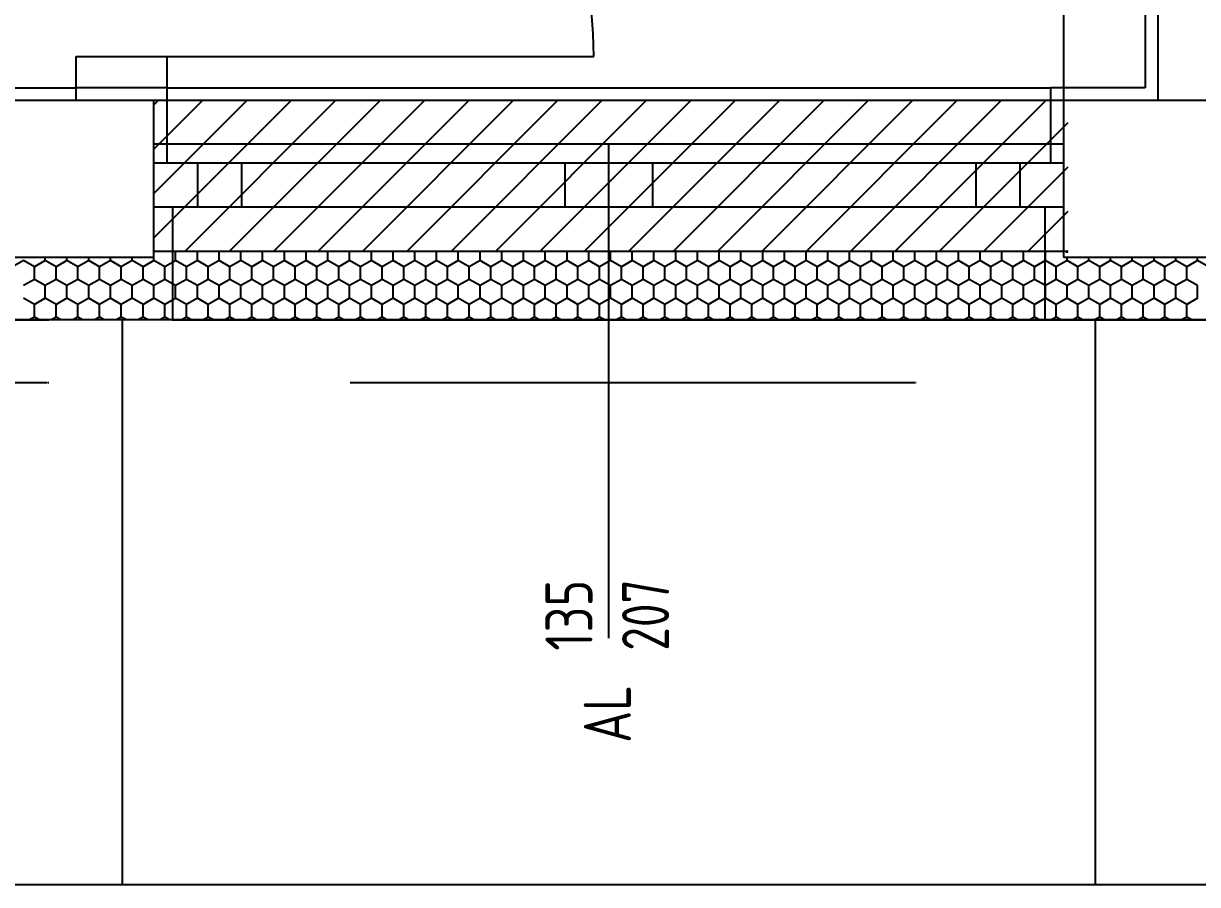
# Model space of a CAD drawing. Extents: x -1029 to 10077, y -1395 to 3524.
# Drawn here: x 774.3 to 961.3, y -100 to 37.3 of the extents above; entities that cross this region are included whole.
import ezdxf
from ezdxf.enums import TextEntityAlignment as Align

# ---------------------------------------------------------------- set-up
doc = ezdxf.new("R2010")
doc.units = 0
doc.header["$LTSCALE"] = 60
doc.header["$MEASUREMENT"] = 0
for name, pattern in [('A01$0$D1_Achse', [2.3, 0, -0.8, 1.5, 0]), ('A01$0$D1_Punkt 1mm', [1, 0, -1]), ('X$0$ACHSE', [0.115, 0, -0.04, 0.075, 0])]:
    doc.linetypes.add(name, pattern=pattern)
doc.layers.get('0').update_dxf_attribs({"linetype": 'CONTINUOUS'})
for name, color, linetype in [('A01$0$D1_01 Bestandswände', 7, 'CONTINUOUS'), ('A01$0$D1_01 Fassadenelemente', 7, 'CONTINUOUS'), ('A01$0$D1_01 Innenwände n. tragend', 7, 'CONTINUOUS'), ('A01$0$D1_09 Schraffuren', 7, 'CONTINUOUS'), ('A01$0$D1_10 Gelände', 7, 'CONTINUOUS')]:
    doc.layers.add(name, color=color, linetype=linetype)
doc.styles.add('SMALL', font='ISO.SHX', dxfattribs={"height": 12.5})

msp = doc.modelspace()

# ---------------------------------------------------------------- linework, layer by layer
at = {"color": 252, "linetype": 'Continuous'}
for p, q in [((940, 115), (940, 25)), ((955, 115), (955, 25)), ((953, 113), (953, 27)), ((782.62, 32), (865.12, 32)), ((782.62, 32), (782.62, 25)), ((797.12, 32), (797.12, 25)), ((614.5, 27), (782.62, 27)), ((797.12, 27), (782.62, 27)), ((953, 27), (937.88, 27)), ((937.88, 27), (937.88, 15)), ((770, 25), (795, 25)), ((795, 25), (795, 0)), ((797.12, 25), (797.12, 15)), ((940, 25), (940, 0)), ((940, 25), (965, 25)), ((940, 18), (795, 18)), ((867.5, 18), (867.5, -60.75)), ((940, 15), (795, 15)), ((802, 15), (802, 8)), ((809, 15), (809, 8)), ((860.5, 15), (860.5, 8)), ((867.5, 15), (867.5, 8)), ((874.5, 15), (874.5, 8)), ((926, 15), (926, 8)), ((933, 15), (933, 8)), ((795, 8), (940, 8)), ((798, 8), (798, -10)), ((937, 8), (937, -10)), ((770, 0), (795, 0)), ((940, 0), (965, 0)), ((1117.5, -10), (-10, -10)), ((790, -10), (790, -100)), ((945, -10), (945, -100)), ((-10, -100), (1087.5, -100))]:
    msp.add_line(p, q, dxfattribs=at)
at = {"color": 252, "linetype": 'X$0$ACHSE'}
msp.add_line((795, 25), (940, 25), dxfattribs=at)
at = {"color": 252, "linetype": 'Continuous'}
msp.add_arc((795.12, 32), 70, 0, 90, dxfattribs=at)
at = {"layer": 'A01$0$D1_01 Bestandswände', "color": 252, "linetype": 'Continuous'}
for p, q in [((770, 25), (795, 25)), ((795, 25), (795, 0)), ((940, 25), (965, 25)), ((940, 25), (940, 0)), ((770, 0), (795, 0)), ((940, 0), (965, 0))]:
    msp.add_line(p, q, dxfattribs=at)
at = {"layer": 'A01$0$D1_01 Bestandswände', "color": 252, "linetype": 'A01$0$D1_Achse'}
msp.add_line((795, 25), (940, 25), dxfattribs=at)
at = {"layer": 'A01$0$D1_01 Bestandswände', "color": 252, "linetype": 'A01$0$D1_Punkt 1mm'}
for p, q in [((790, -10), (790, -100)), ((945, -10), (945, -100))]:
    msp.add_line(p, q, dxfattribs=at)
at = {"layer": 'A01$0$D1_01 Fassadenelemente', "color": 252, "linetype": 'Continuous'}
for p, q in [((797.12, 27), (937.88, 27)), ((795, 25), (940, 25)), ((940, 18), (795, 18)), ((940, 15), (795, 15)), ((802, 15), (802, 8)), ((809, 15), (809, 8)), ((860.5, 15), (860.5, 8)), ((867.5, 15), (867.5, 8)), ((874.5, 15), (874.5, 8)), ((926, 15), (926, 8)), ((933, 15), (933, 8)), ((795, 8), (940, 8)), ((795, 0.97), (940.74, 0.97)), ((798, 0.97), (798, -10)), ((798, -10), (640, -10)), ((798, -10), (1097, -10))]:
    msp.add_line(p, q, dxfattribs=at)
at = {"layer": 'A01$0$D1_01 Innenwände n. tragend', "color": 252, "linetype": 'Continuous'}
for p, q in [((782.62, 32), (782.62, 25)), ((782.62, 32), (865.12, 32)), ((797.12, 32), (797.12, 25)), ((614.5, 27), (782.62, 27)), ((797.12, 27), (782.62, 27)), ((937.88, 27), (937.88, 15)), ((953, 27), (937.88, 27)), ((797.12, 25), (797.12, 15))]:
    msp.add_line(p, q, dxfattribs=at)
at = {"layer": 'A01$0$D1_09 Schraffuren', "color": 252}
for p, q in [((795, 24.23), (795.77, 25)), ((795, 17.16), (802.84, 25)), ((795, 10.08), (809.92, 25)), ((795, 3.01), (816.99, 25)), ((800.02, 0.97), (824.06, 25)), ((807.09, 0.97), (831.13, 25)), ((814.17, 0.97), (838.2, 25)), ((821.24, 0.97), (845.27, 25)), ((828.31, 0.97), (852.34, 25)), ((835.38, 0.97), (859.41, 25)), ((842.45, 0.97), (866.48, 25)), ((849.52, 0.97), (873.55, 25)), ((856.59, 0.97), (880.63, 25)), ((863.66, 0.97), (887.7, 25)), ((870.73, 0.97), (894.77, 25)), ((877.81, 0.97), (901.84, 25)), ((884.88, 0.97), (908.91, 25)), ((891.95, 0.97), (915.98, 25)), ((899.02, 0.97), (923.05, 25)), ((906.09, 0.97), (930.12, 25)), ((913.16, 0.97), (937.19, 25)), ((920.23, 0.97), (940.74, 21.48)), ((927.3, 0.97), (940.74, 14.41)), ((934.37, 0.97), (940.74, 7.33)), ((777.73, -0.54), (777.73, 0)), ((781.19, -0.54), (781.19, 0)), ((784.66, -0.54), (784.66, 0)), ((788.12, -0.54), (788.12, 0)), ((791.59, -0.54), (791.59, 0)), ((795.05, -0.54), (795.05, 0.97)), ((798.51, -0.54), (798.51, 0.97)), ((801.98, -0.54), (801.98, 0.97)), ((805.44, -0.54), (805.44, 0.97)), ((808.91, -0.54), (808.91, 0.97)), ((812.37, -0.54), (812.37, 0.97)), ((815.84, -0.54), (815.84, 0.97)), ((819.3, -0.54), (819.3, 0.97)), ((822.76, -0.54), (822.76, 0.97)), ((826.23, -0.54), (826.23, 0.97)), ((829.69, -0.54), (829.69, 0.97)), ((833.16, -0.54), (833.16, 0.97)), ((836.62, -0.54), (836.62, 0.97)), ((840.08, -0.54), (840.08, 0.97)), ((843.55, -0.54), (843.55, 0.97)), ((847.01, -0.54), (847.01, 0.97)), ((850.48, -0.54), (850.48, 0.97)), ((853.94, -0.54), (853.94, 0.97)), ((857.4, -0.54), (857.4, 0.97)), ((860.87, -0.54), (860.87, 0.97)), ((864.33, -0.54), (864.33, 0.97)), ((867.8, -0.54), (867.8, 0.97)), ((871.26, -0.54), (871.26, 0.97)), ((874.72, -0.54), (874.72, 0.97)), ((878.19, -0.54), (878.19, 0.97)), ((881.65, -0.54), (881.65, 0.97)), ((885.12, -0.54), (885.12, 0.97)), ((888.58, -0.54), (888.58, 0.97)), ((892.05, -0.54), (892.05, 0.97)), ((895.51, -0.54), (895.51, 0.97)), ((898.97, -0.54), (898.97, 0.97)), ((902.44, -0.54), (902.44, 0.97)), ((905.9, -0.54), (905.9, 0.97)), ((909.37, -0.54), (909.37, 0.97)), ((912.83, -0.54), (912.83, 0.97)), ((916.29, -0.54), (916.29, 0.97)), ((919.76, -0.54), (919.76, 0.97)), ((923.22, -0.54), (923.22, 0.97)), ((926.69, -0.54), (926.69, 0.97)), ((930.15, -0.54), (930.15, 0.97)), ((933.61, -0.54), (933.61, 0.97)), ((937.08, -0.54), (937.08, 0.97)), ((940.54, 0.71), (940.54, 0.97)), ((940.54, -0.54), (940.54, 0)), ((944.01, -0.54), (944.01, 0)), ((947.47, -0.54), (947.47, 0)), ((950.94, -0.54), (950.94, 0)), ((954.4, -0.54), (954.4, 0)), ((957.86, -0.54), (957.86, 0)), ((961.33, -0.54), (961.33, 0)), ((774.27, -0.54), (772.53, -1.54)), ((776, -1.54), (774.27, -0.54)), ((777.73, -0.54), (776, -1.54)), ((776, -3.54), (776, -1.54)), ((779.46, -1.54), (777.73, -0.54)), ((781.19, -0.54), (779.46, -1.54)), ((779.46, -3.54), (779.46, -1.54)), ((782.93, -1.54), (781.19, -0.54)), ((784.66, -0.54), (782.93, -1.54)), ((782.93, -3.54), (782.93, -1.54)), ((786.39, -1.54), (784.66, -0.54)), ((788.12, -0.54), (786.39, -1.54)), ((786.39, -3.54), (786.39, -1.54)), ((789.85, -1.54), (788.12, -0.54)), ((791.59, -0.54), (789.85, -1.54)), ((789.85, -3.54), (789.85, -1.54)), ((793.32, -1.54), (791.59, -0.54)), ((795.05, -0.54), (793.32, -1.54)), ((793.32, -3.54), (793.32, -1.54)), ((796.78, -1.54), (795.05, -0.54)), ((798, -0.83), (796.78, -1.54)), ((796.78, -3.54), (796.78, -1.54)), ((798.51, -0.54), (798, -0.83)), ((800.25, -1.54), (798.51, -0.54)), ((801.98, -0.54), (800.25, -1.54)), ((800.25, -3.54), (800.25, -1.54)), ((803.71, -1.54), (801.98, -0.54)), ((805.44, -0.54), (803.71, -1.54)), ((803.71, -3.54), (803.71, -1.54)), ((807.17, -1.54), (805.44, -0.54)), ((808.91, -0.54), (807.17, -1.54)), ((807.17, -3.54), (807.17, -1.54)), ((810.64, -1.54), (808.91, -0.54)), ((812.37, -0.54), (810.64, -1.54)), ((810.64, -3.54), (810.64, -1.54)), ((814.1, -1.54), (812.37, -0.54)), ((815.84, -0.54), (814.1, -1.54)), ((814.1, -3.54), (814.1, -1.54)), ((817.57, -1.54), (815.84, -0.54)), ((819.3, -0.54), (817.57, -1.54)), ((817.57, -3.54), (817.57, -1.54)), ((821.03, -1.54), (819.3, -0.54)), ((822.76, -0.54), (821.03, -1.54)), ((821.03, -3.54), (821.03, -1.54)), ((824.5, -1.54), (822.76, -0.54)), ((826.23, -0.54), (824.5, -1.54)), ((824.5, -3.54), (824.5, -1.54)), ((827.96, -1.54), (826.23, -0.54)), ((829.69, -0.54), (827.96, -1.54)), ((827.96, -3.54), (827.96, -1.54)), ((831.42, -1.54), (829.69, -0.54)), ((833.16, -0.54), (831.42, -1.54)), ((831.42, -3.54), (831.42, -1.54)), ((834.89, -1.54), (833.16, -0.54)), ((836.62, -0.54), (834.89, -1.54)), ((834.89, -3.54), (834.89, -1.54)), ((838.35, -1.54), (836.62, -0.54)), ((840.08, -0.54), (838.35, -1.54)), ((838.35, -3.54), (838.35, -1.54)), ((841.82, -1.54), (840.08, -0.54)), ((843.55, -0.54), (841.82, -1.54)), ((841.82, -3.54), (841.82, -1.54)), ((845.28, -1.54), (843.55, -0.54)), ((847.01, -0.54), (845.28, -1.54)), ((845.28, -3.54), (845.28, -1.54)), ((848.74, -1.54), (847.01, -0.54)), ((850.48, -0.54), (848.74, -1.54)), ((848.74, -3.54), (848.74, -1.54)), ((852.21, -1.54), (850.48, -0.54)), ((853.94, -0.54), (852.21, -1.54)), ((852.21, -3.54), (852.21, -1.54)), ((855.67, -1.54), (853.94, -0.54)), ((857.4, -0.54), (855.67, -1.54)), ((855.67, -3.54), (855.67, -1.54)), ((859.14, -1.54), (857.4, -0.54)), ((860.87, -0.54), (859.14, -1.54)), ((859.14, -3.54), (859.14, -1.54)), ((862.6, -1.54), (860.87, -0.54)), ((864.33, -0.54), (862.6, -1.54)), ((862.6, -3.54), (862.6, -1.54)), ((866.06, -1.54), (864.33, -0.54)), ((867.8, -0.54), (866.06, -1.54)), ((866.06, -3.54), (866.06, -1.54)), ((869.53, -1.54), (867.8, -0.54)), ((871.26, -0.54), (869.53, -1.54)), ((869.53, -3.54), (869.53, -1.54)), ((872.99, -1.54), (871.26, -0.54)), ((874.72, -0.54), (872.99, -1.54)), ((872.99, -3.54), (872.99, -1.54)), ((876.46, -1.54), (874.72, -0.54)), ((878.19, -0.54), (876.46, -1.54)), ((876.46, -3.54), (876.46, -1.54)), ((879.92, -1.54), (878.19, -0.54)), ((881.65, -0.54), (879.92, -1.54)), ((879.92, -3.54), (879.92, -1.54)), ((883.39, -1.54), (881.65, -0.54)), ((885.12, -0.54), (883.39, -1.54)), ((883.39, -3.54), (883.39, -1.54)), ((886.85, -1.54), (885.12, -0.54)), ((888.58, -0.54), (886.85, -1.54)), ((886.85, -3.54), (886.85, -1.54)), ((890.31, -1.54), (888.58, -0.54)), ((892.05, -0.54), (890.31, -1.54)), ((890.31, -3.54), (890.31, -1.54)), ((893.78, -1.54), (892.05, -0.54)), ((895.51, -0.54), (893.78, -1.54)), ((893.78, -3.54), (893.78, -1.54)), ((897.24, -1.54), (895.51, -0.54)), ((898.97, -0.54), (897.24, -1.54)), ((897.24, -3.54), (897.24, -1.54)), ((900.71, -1.54), (898.97, -0.54)), ((902.44, -0.54), (900.71, -1.54)), ((900.71, -3.54), (900.71, -1.54)), ((904.17, -1.54), (902.44, -0.54)), ((905.9, -0.54), (904.17, -1.54)), ((904.17, -3.54), (904.17, -1.54)), ((907.63, -1.54), (905.9, -0.54)), ((909.37, -0.54), (907.63, -1.54)), ((907.63, -3.54), (907.63, -1.54)), ((911.1, -1.54), (909.37, -0.54)), ((912.83, -0.54), (911.1, -1.54)), ((911.1, -3.54), (911.1, -1.54)), ((914.56, -1.54), (912.83, -0.54)), ((916.29, -0.54), (914.56, -1.54)), ((914.56, -3.54), (914.56, -1.54)), ((918.03, -1.54), (916.29, -0.54)), ((919.76, -0.54), (918.03, -1.54)), ((918.03, -3.54), (918.03, -1.54)), ((921.49, -1.54), (919.76, -0.54)), ((923.22, -0.54), (921.49, -1.54)), ((921.49, -3.54), (921.49, -1.54)), ((924.95, -1.54), (923.22, -0.54)), ((926.69, -0.54), (924.95, -1.54)), ((924.95, -3.54), (924.95, -1.54)), ((928.42, -1.54), (926.69, -0.54)), ((930.15, -0.54), (928.42, -1.54)), ((928.42, -3.54), (928.42, -1.54)), ((931.88, -1.54), (930.15, -0.54)), ((933.61, -0.54), (931.88, -1.54)), ((931.88, -3.54), (931.88, -1.54)), ((935.35, -1.54), (933.61, -0.54)), ((937, -0.58), (935.35, -1.54)), ((935.35, -3.54), (935.35, -1.54)), ((937.08, -0.54), (937, -0.58)), ((938.81, -1.54), (937.08, -0.54)), ((940.54, -0.54), (938.81, -1.54)), ((938.81, -3.54), (938.81, -1.54)), ((942.27, -1.54), (940.54, -0.54)), ((944.01, -0.54), (942.27, -1.54)), ((942.27, -3.54), (942.27, -1.54)), ((945.74, -1.54), (944.01, -0.54)), ((947.47, -0.54), (945.74, -1.54)), ((945.74, -3.54), (945.74, -1.54)), ((949.2, -1.54), (947.47, -0.54)), ((950.94, -0.54), (949.2, -1.54)), ((949.2, -3.54), (949.2, -1.54)), ((952.67, -1.54), (950.94, -0.54)), ((954.4, -0.54), (952.67, -1.54)), ((952.67, -3.54), (952.67, -1.54)), ((956.13, -1.54), (954.4, -0.54)), ((957.86, -0.54), (956.13, -1.54)), ((956.13, -3.54), (956.13, -1.54)), ((959.6, -1.54), (957.86, -0.54)), ((961.33, -0.54), (959.6, -1.54)), ((959.6, -3.54), (959.6, -1.54)), ((963.06, -1.54), (961.33, -0.54)), ((776, -3.54), (774.27, -4.54)), ((777.73, -4.54), (776, -3.54)), ((779.46, -3.54), (777.73, -4.54)), ((781.19, -4.54), (779.46, -3.54)), ((782.93, -3.54), (781.19, -4.54)), ((784.66, -4.54), (782.93, -3.54)), ((786.39, -3.54), (784.66, -4.54)), ((788.12, -4.54), (786.39, -3.54)), ((789.85, -3.54), (788.12, -4.54)), ((791.59, -4.54), (789.85, -3.54)), ((793.32, -3.54), (791.59, -4.54)), ((795.05, -4.54), (793.32, -3.54)), ((796.78, -3.54), (795.05, -4.54)), ((798, -4.24), (796.78, -3.54)), ((800.25, -3.54), (798.51, -4.54)), ((801.98, -4.54), (800.25, -3.54)), ((803.71, -3.54), (801.98, -4.54)), ((805.44, -4.54), (803.71, -3.54)), ((807.17, -3.54), (805.44, -4.54)), ((808.91, -4.54), (807.17, -3.54)), ((810.64, -3.54), (808.91, -4.54)), ((812.37, -4.54), (810.64, -3.54)), ((814.1, -3.54), (812.37, -4.54)), ((815.84, -4.54), (814.1, -3.54)), ((817.57, -3.54), (815.84, -4.54)), ((819.3, -4.54), (817.57, -3.54)), ((821.03, -3.54), (819.3, -4.54)), ((822.76, -4.54), (821.03, -3.54)), ((824.5, -3.54), (822.76, -4.54)), ((826.23, -4.54), (824.5, -3.54)), ((827.96, -3.54), (826.23, -4.54)), ((829.69, -4.54), (827.96, -3.54)), ((831.42, -3.54), (829.69, -4.54)), ((833.16, -4.54), (831.42, -3.54)), ((834.89, -3.54), (833.16, -4.54)), ((836.62, -4.54), (834.89, -3.54)), ((838.35, -3.54), (836.62, -4.54)), ((840.08, -4.54), (838.35, -3.54)), ((841.82, -3.54), (840.08, -4.54)), ((843.55, -4.54), (841.82, -3.54)), ((845.28, -3.54), (843.55, -4.54)), ((847.01, -4.54), (845.28, -3.54)), ((848.74, -3.54), (847.01, -4.54)), ((850.48, -4.54), (848.74, -3.54)), ((852.21, -3.54), (850.48, -4.54)), ((853.94, -4.54), (852.21, -3.54)), ((855.67, -3.54), (853.94, -4.54)), ((857.4, -4.54), (855.67, -3.54)), ((859.14, -3.54), (857.4, -4.54)), ((860.87, -4.54), (859.14, -3.54)), ((862.6, -3.54), (860.87, -4.54)), ((864.33, -4.54), (862.6, -3.54)), ((866.06, -3.54), (864.33, -4.54)), ((867.8, -4.54), (866.06, -3.54)), ((869.53, -3.54), (867.8, -4.54)), ((871.26, -4.54), (869.53, -3.54)), ((872.99, -3.54), (871.26, -4.54)), ((874.72, -4.54), (872.99, -3.54)), ((876.46, -3.54), (874.72, -4.54)), ((878.19, -4.54), (876.46, -3.54)), ((879.92, -3.54), (878.19, -4.54)), ((881.65, -4.54), (879.92, -3.54)), ((883.39, -3.54), (881.65, -4.54)), ((885.12, -4.54), (883.39, -3.54)), ((886.85, -3.54), (885.12, -4.54)), ((888.58, -4.54), (886.85, -3.54)), ((890.31, -3.54), (888.58, -4.54)), ((892.05, -4.54), (890.31, -3.54)), ((893.78, -3.54), (892.05, -4.54)), ((895.51, -4.54), (893.78, -3.54)), ((897.24, -3.54), (895.51, -4.54)), ((898.97, -4.54), (897.24, -3.54)), ((900.71, -3.54), (898.97, -4.54)), ((902.44, -4.54), (900.71, -3.54)), ((904.17, -3.54), (902.44, -4.54)), ((905.9, -4.54), (904.17, -3.54)), ((907.63, -3.54), (905.9, -4.54)), ((909.37, -4.54), (907.63, -3.54)), ((911.1, -3.54), (909.37, -4.54)), ((912.83, -4.54), (911.1, -3.54)), ((914.56, -3.54), (912.83, -4.54)), ((916.29, -4.54), (914.56, -3.54)), ((918.03, -3.54), (916.29, -4.54)), ((919.76, -4.54), (918.03, -3.54)), ((921.49, -3.54), (919.76, -4.54)), ((923.22, -4.54), (921.49, -3.54)), ((924.95, -3.54), (923.22, -4.54)), ((926.69, -4.54), (924.95, -3.54)), ((928.42, -3.54), (926.69, -4.54)), ((930.15, -4.54), (928.42, -3.54)), ((931.88, -3.54), (930.15, -4.54)), ((933.61, -4.54), (931.88, -3.54)), ((935.35, -3.54), (933.61, -4.54)), ((937, -4.49), (935.35, -3.54)), ((938.81, -3.54), (937.08, -4.54)), ((940.54, -4.54), (938.81, -3.54)), ((942.27, -3.54), (940.54, -4.54)), ((944.01, -4.54), (942.27, -3.54)), ((945.74, -3.54), (944.01, -4.54)), ((947.47, -4.54), (945.74, -3.54)), ((949.2, -3.54), (947.47, -4.54)), ((950.94, -4.54), (949.2, -3.54)), ((952.67, -3.54), (950.94, -4.54)), ((954.4, -4.54), (952.67, -3.54)), ((956.13, -3.54), (954.4, -4.54)), ((957.86, -4.54), (956.13, -3.54)), ((959.6, -3.54), (957.86, -4.54)), ((961.33, -4.54), (959.6, -3.54)), ((777.73, -6.54), (777.73, -4.54)), ((781.19, -6.54), (781.19, -4.54)), ((784.66, -6.54), (784.66, -4.54)), ((788.12, -6.54), (788.12, -4.54)), ((791.59, -6.54), (791.59, -4.54)), ((795.05, -6.54), (795.05, -4.54)), ((798.51, -4.54), (798, -4.24)), ((798.51, -6.54), (798.51, -4.54)), ((801.98, -6.54), (801.98, -4.54)), ((805.44, -6.54), (805.44, -4.54)), ((808.91, -6.54), (808.91, -4.54)), ((812.37, -6.54), (812.37, -4.54)), ((815.84, -6.54), (815.84, -4.54)), ((819.3, -6.54), (819.3, -4.54)), ((822.76, -6.54), (822.76, -4.54)), ((826.23, -6.54), (826.23, -4.54)), ((829.69, -6.54), (829.69, -4.54)), ((833.16, -6.54), (833.16, -4.54)), ((836.62, -6.54), (836.62, -4.54)), ((840.08, -6.54), (840.08, -4.54)), ((843.55, -6.54), (843.55, -4.54)), ((847.01, -6.54), (847.01, -4.54)), ((850.48, -6.54), (850.48, -4.54)), ((853.94, -6.54), (853.94, -4.54)), ((857.4, -6.54), (857.4, -4.54)), ((860.87, -6.54), (860.87, -4.54)), ((864.33, -6.54), (864.33, -4.54)), ((867.8, -6.54), (867.8, -4.54)), ((871.26, -6.54), (871.26, -4.54)), ((874.72, -6.54), (874.72, -4.54)), ((878.19, -6.54), (878.19, -4.54)), ((881.65, -6.54), (881.65, -4.54)), ((885.12, -6.54), (885.12, -4.54)), ((888.58, -6.54), (888.58, -4.54)), ((892.05, -6.54), (892.05, -4.54)), ((895.51, -6.54), (895.51, -4.54)), ((898.97, -6.54), (898.97, -4.54)), ((902.44, -6.54), (902.44, -4.54)), ((905.9, -6.54), (905.9, -4.54)), ((909.37, -6.54), (909.37, -4.54)), ((912.83, -6.54), (912.83, -4.54)), ((916.29, -6.54), (916.29, -4.54)), ((919.76, -6.54), (919.76, -4.54)), ((923.22, -6.54), (923.22, -4.54)), ((926.69, -6.54), (926.69, -4.54)), ((930.15, -6.54), (930.15, -4.54)), ((933.61, -6.54), (933.61, -4.54)), ((937.08, -4.54), (937, -4.49)), ((937.08, -6.54), (937.08, -4.54)), ((940.54, -6.54), (940.54, -4.54)), ((944.01, -6.54), (944.01, -4.54)), ((947.47, -6.54), (947.47, -4.54)), ((950.94, -6.54), (950.94, -4.54)), ((954.4, -6.54), (954.4, -4.54)), ((957.86, -6.54), (957.86, -4.54)), ((961.33, -6.54), (961.33, -4.54)), ((776, -7.54), (774.27, -6.54)), ((777.73, -6.54), (776, -7.54)), ((779.46, -7.54), (777.73, -6.54)), ((781.19, -6.54), (779.46, -7.54)), ((782.93, -7.54), (781.19, -6.54)), ((784.66, -6.54), (782.93, -7.54)), ((786.39, -7.54), (784.66, -6.54)), ((788.12, -6.54), (786.39, -7.54)), ((789.85, -7.54), (788.12, -6.54)), ((791.59, -6.54), (789.85, -7.54)), ((793.32, -7.54), (791.59, -6.54)), ((795.05, -6.54), (793.32, -7.54)), ((796.78, -7.54), (795.05, -6.54)), ((798, -6.83), (796.78, -7.54)), ((798.51, -6.54), (798, -6.83)), ((800.25, -7.54), (798.51, -6.54)), ((801.98, -6.54), (800.25, -7.54)), ((803.71, -7.54), (801.98, -6.54)), ((805.44, -6.54), (803.71, -7.54)), ((807.17, -7.54), (805.44, -6.54)), ((808.91, -6.54), (807.17, -7.54)), ((810.64, -7.54), (808.91, -6.54)), ((812.37, -6.54), (810.64, -7.54)), ((814.1, -7.54), (812.37, -6.54)), ((815.84, -6.54), (814.1, -7.54)), ((817.57, -7.54), (815.84, -6.54)), ((819.3, -6.54), (817.57, -7.54)), ((821.03, -7.54), (819.3, -6.54)), ((822.76, -6.54), (821.03, -7.54)), ((824.5, -7.54), (822.76, -6.54)), ((826.23, -6.54), (824.5, -7.54)), ((827.96, -7.54), (826.23, -6.54)), ((829.69, -6.54), (827.96, -7.54)), ((831.42, -7.54), (829.69, -6.54)), ((833.16, -6.54), (831.42, -7.54)), ((834.89, -7.54), (833.16, -6.54)), ((836.62, -6.54), (834.89, -7.54)), ((838.35, -7.54), (836.62, -6.54)), ((840.08, -6.54), (838.35, -7.54)), ((841.82, -7.54), (840.08, -6.54)), ((843.55, -6.54), (841.82, -7.54)), ((845.28, -7.54), (843.55, -6.54)), ((847.01, -6.54), (845.28, -7.54)), ((848.74, -7.54), (847.01, -6.54)), ((850.48, -6.54), (848.74, -7.54)), ((852.21, -7.54), (850.48, -6.54)), ((853.94, -6.54), (852.21, -7.54)), ((855.67, -7.54), (853.94, -6.54)), ((857.4, -6.54), (855.67, -7.54)), ((859.14, -7.54), (857.4, -6.54)), ((860.87, -6.54), (859.14, -7.54)), ((862.6, -7.54), (860.87, -6.54)), ((864.33, -6.54), (862.6, -7.54)), ((866.06, -7.54), (864.33, -6.54)), ((867.8, -6.54), (866.06, -7.54)), ((869.53, -7.54), (867.8, -6.54)), ((871.26, -6.54), (869.53, -7.54)), ((872.99, -7.54), (871.26, -6.54)), ((874.72, -6.54), (872.99, -7.54)), ((876.46, -7.54), (874.72, -6.54)), ((878.19, -6.54), (876.46, -7.54)), ((879.92, -7.54), (878.19, -6.54)), ((881.65, -6.54), (879.92, -7.54)), ((883.39, -7.54), (881.65, -6.54)), ((885.12, -6.54), (883.39, -7.54)), ((886.85, -7.54), (885.12, -6.54)), ((888.58, -6.54), (886.85, -7.54)), ((890.31, -7.54), (888.58, -6.54)), ((892.05, -6.54), (890.31, -7.54)), ((893.78, -7.54), (892.05, -6.54)), ((895.51, -6.54), (893.78, -7.54)), ((897.24, -7.54), (895.51, -6.54)), ((898.97, -6.54), (897.24, -7.54)), ((900.71, -7.54), (898.97, -6.54)), ((902.44, -6.54), (900.71, -7.54)), ((904.17, -7.54), (902.44, -6.54)), ((905.9, -6.54), (904.17, -7.54)), ((907.63, -7.54), (905.9, -6.54)), ((909.37, -6.54), (907.63, -7.54)), ((911.1, -7.54), (909.37, -6.54)), ((912.83, -6.54), (911.1, -7.54)), ((914.56, -7.54), (912.83, -6.54)), ((916.29, -6.54), (914.56, -7.54)), ((918.03, -7.54), (916.29, -6.54)), ((919.76, -6.54), (918.03, -7.54)), ((921.49, -7.54), (919.76, -6.54)), ((923.22, -6.54), (921.49, -7.54)), ((924.95, -7.54), (923.22, -6.54)), ((926.69, -6.54), (924.95, -7.54)), ((928.42, -7.54), (926.69, -6.54)), ((930.15, -6.54), (928.42, -7.54)), ((931.88, -7.54), (930.15, -6.54)), ((933.61, -6.54), (931.88, -7.54)), ((935.35, -7.54), (933.61, -6.54)), ((937, -6.58), (935.35, -7.54)), ((937.08, -6.54), (937, -6.58)), ((938.81, -7.54), (937.08, -6.54)), ((940.54, -6.54), (938.81, -7.54)), ((942.27, -7.54), (940.54, -6.54)), ((944.01, -6.54), (942.27, -7.54)), ((945.74, -7.54), (944.01, -6.54)), ((947.47, -6.54), (945.74, -7.54)), ((949.2, -7.54), (947.47, -6.54)), ((950.94, -6.54), (949.2, -7.54)), ((952.67, -7.54), (950.94, -6.54)), ((954.4, -6.54), (952.67, -7.54)), ((956.13, -7.54), (954.4, -6.54)), ((957.86, -6.54), (956.13, -7.54)), ((959.6, -7.54), (957.86, -6.54)), ((961.33, -6.54), (959.6, -7.54)), ((776, -9.54), (776, -7.54)), ((779.46, -9.54), (779.46, -7.54)), ((782.93, -9.54), (782.93, -7.54)), ((786.39, -9.54), (786.39, -7.54)), ((789.85, -9.54), (789.85, -7.54)), ((793.32, -9.54), (793.32, -7.54)), ((796.78, -9.54), (796.78, -7.54)), ((800.25, -9.54), (800.25, -7.54)), ((803.71, -9.54), (803.71, -7.54)), ((807.17, -9.54), (807.17, -7.54)), ((810.64, -9.54), (810.64, -7.54)), ((814.1, -9.54), (814.1, -7.54)), ((817.57, -9.54), (817.57, -7.54)), ((821.03, -9.54), (821.03, -7.54)), ((824.5, -9.54), (824.5, -7.54)), ((827.96, -9.54), (827.96, -7.54)), ((831.42, -9.54), (831.42, -7.54)), ((834.89, -9.54), (834.89, -7.54)), ((838.35, -9.54), (838.35, -7.54)), ((841.82, -9.54), (841.82, -7.54)), ((845.28, -9.54), (845.28, -7.54)), ((848.74, -9.54), (848.74, -7.54)), ((852.21, -9.54), (852.21, -7.54)), ((855.67, -9.54), (855.67, -7.54)), ((859.14, -9.54), (859.14, -7.54)), ((862.6, -9.54), (862.6, -7.54)), ((866.06, -9.54), (866.06, -7.54)), ((869.53, -9.54), (869.53, -7.54)), ((872.99, -9.54), (872.99, -7.54)), ((876.46, -9.54), (876.46, -7.54)), ((879.92, -9.54), (879.92, -7.54)), ((883.39, -9.54), (883.39, -7.54)), ((886.85, -9.54), (886.85, -7.54)), ((890.31, -9.54), (890.31, -7.54)), ((893.78, -9.54), (893.78, -7.54)), ((897.24, -9.54), (897.24, -7.54)), ((900.71, -9.54), (900.71, -7.54)), ((904.17, -9.54), (904.17, -7.54)), ((907.63, -9.54), (907.63, -7.54)), ((911.1, -9.54), (911.1, -7.54)), ((914.56, -9.54), (914.56, -7.54)), ((918.03, -9.54), (918.03, -7.54)), ((921.49, -9.54), (921.49, -7.54)), ((924.95, -9.54), (924.95, -7.54)), ((928.42, -9.54), (928.42, -7.54)), ((931.88, -9.54), (931.88, -7.54)), ((935.35, -9.54), (935.35, -7.54)), ((938.81, -9.54), (938.81, -7.54)), ((942.27, -9.54), (942.27, -7.54)), ((945.74, -9.54), (945.74, -7.54)), ((949.2, -9.54), (949.2, -7.54)), ((952.67, -9.54), (952.67, -7.54)), ((956.13, -9.54), (956.13, -7.54)), ((959.6, -9.54), (959.6, -7.54)), ((776, -9.54), (775.19, -10)), ((776.8, -10), (776, -9.54)), ((779.46, -9.54), (778.66, -10)), ((780.27, -10), (779.46, -9.54)), ((782.93, -9.54), (782.12, -10)), ((783.73, -10), (782.93, -9.54)), ((786.39, -9.54), (785.58, -10)), ((787.2, -10), (786.39, -9.54)), ((789.85, -9.54), (789.05, -10)), ((790.66, -10), (789.85, -9.54)), ((793.32, -9.54), (792.51, -10)), ((794.12, -10), (793.32, -9.54)), ((796.78, -9.54), (795.98, -10)), ((797.59, -10), (796.78, -9.54)), ((800.25, -9.54), (799.44, -10)), ((801.05, -10), (800.25, -9.54)), ((803.71, -9.54), (802.91, -10)), ((804.52, -10), (803.71, -9.54)), ((807.17, -9.54), (806.37, -10)), ((807.98, -10), (807.17, -9.54)), ((810.64, -9.54), (809.83, -10)), ((811.44, -10), (810.64, -9.54)), ((814.1, -9.54), (813.3, -10)), ((814.91, -10), (814.1, -9.54)), ((817.57, -9.54), (816.76, -10)), ((818.37, -10), (817.57, -9.54)), ((821.03, -9.54), (820.23, -10)), ((821.84, -10), (821.03, -9.54)), ((824.5, -9.54), (823.69, -10)), ((825.3, -10), (824.5, -9.54)), ((827.96, -9.54), (827.15, -10)), ((828.76, -10), (827.96, -9.54)), ((831.42, -9.54), (830.62, -10)), ((832.23, -10), (831.42, -9.54)), ((834.89, -9.54), (834.08, -10)), ((835.69, -10), (834.89, -9.54)), ((838.35, -9.54), (837.55, -10)), ((839.16, -10), (838.35, -9.54)), ((841.82, -9.54), (841.01, -10)), ((842.62, -10), (841.82, -9.54)), ((845.28, -9.54), (844.47, -10)), ((846.09, -10), (845.28, -9.54)), ((848.74, -9.54), (847.94, -10)), ((849.55, -10), (848.74, -9.54)), ((852.21, -9.54), (851.4, -10)), ((853.01, -10), (852.21, -9.54)), ((855.67, -9.54), (854.87, -10)), ((856.48, -10), (855.67, -9.54)), ((859.14, -9.54), (858.33, -10)), ((859.94, -10), (859.14, -9.54)), ((862.6, -9.54), (861.8, -10)), ((863.41, -10), (862.6, -9.54)), ((866.06, -9.54), (865.26, -10)), ((866.87, -10), (866.06, -9.54)), ((869.53, -9.54), (868.72, -10)), ((870.33, -10), (869.53, -9.54)), ((872.99, -9.54), (872.19, -10)), ((873.8, -10), (872.99, -9.54)), ((876.46, -9.54), (875.65, -10)), ((877.26, -10), (876.46, -9.54)), ((879.92, -9.54), (879.12, -10)), ((880.73, -10), (879.92, -9.54)), ((883.39, -9.54), (882.58, -10)), ((884.19, -10), (883.39, -9.54)), ((886.85, -9.54), (886.04, -10)), ((887.65, -10), (886.85, -9.54)), ((890.31, -9.54), (889.51, -10)), ((891.12, -10), (890.31, -9.54)), ((893.78, -9.54), (892.97, -10)), ((894.58, -10), (893.78, -9.54)), ((897.24, -9.54), (896.44, -10)), ((898.05, -10), (897.24, -9.54)), ((900.71, -9.54), (899.9, -10)), ((901.51, -10), (900.71, -9.54)), ((904.17, -9.54), (903.36, -10)), ((904.98, -10), (904.17, -9.54)), ((907.63, -9.54), (906.83, -10)), ((908.44, -10), (907.63, -9.54)), ((911.1, -9.54), (910.29, -10)), ((911.9, -10), (911.1, -9.54)), ((914.56, -9.54), (913.76, -10)), ((915.37, -10), (914.56, -9.54)), ((918.03, -9.54), (917.22, -10)), ((918.83, -10), (918.03, -9.54)), ((921.49, -9.54), (920.68, -10)), ((922.3, -10), (921.49, -9.54)), ((924.95, -9.54), (924.15, -10)), ((925.76, -10), (924.95, -9.54)), ((928.42, -9.54), (927.61, -10)), ((929.22, -10), (928.42, -9.54)), ((931.88, -9.54), (931.08, -10)), ((932.69, -10), (931.88, -9.54)), ((935.35, -9.54), (934.54, -10)), ((936.15, -10), (935.35, -9.54)), ((938.81, -9.54), (938.01, -10)), ((939.62, -10), (938.81, -9.54)), ((942.27, -9.54), (941.47, -10)), ((943.08, -10), (942.27, -9.54)), ((945.74, -9.54), (944.93, -10)), ((946.54, -10), (945.74, -9.54)), ((949.2, -9.54), (948.4, -10)), ((950.01, -10), (949.2, -9.54)), ((952.67, -9.54), (951.86, -10)), ((953.47, -10), (952.67, -9.54)), ((956.13, -9.54), (955.33, -10)), ((956.94, -10), (956.13, -9.54)), ((959.6, -9.54), (958.79, -10)), ((960.4, -10), (959.6, -9.54))]:
    msp.add_line(p, q, dxfattribs=at)
at = {"layer": 'A01$0$D1_10 Gelände', "color": 252, "linetype": 'A01$0$D1_Achse'}
for p, q in [((640, -10), (1085, -10)), ((640, -20), (1085, -20))]:
    msp.add_line(p, q, dxfattribs=at)
at = {"layer": 'A01$0$D1_10 Gelände', "color": 252, "linetype": 'A01$0$D1_Punkt 1mm'}
msp.add_line((577.5, -100), (945, -100), dxfattribs=at)

# ---------------------------------------------------------------- texts
at = {"color": 252, "style": 'SMALL'}
for s, width, p in [('135', 0.867857, (857.43, -62.73)), ('207', 0.816807, (869.64, -62.73)), ('AL', 0.842857, (863.54, -77.41))]:
    msp.add_text(s, height=7.5, rotation=90, dxfattribs=dict(at, width=width)).set_placement(p, align=Align.TOP_LEFT)

doc.saveas('drawing.dxf')
